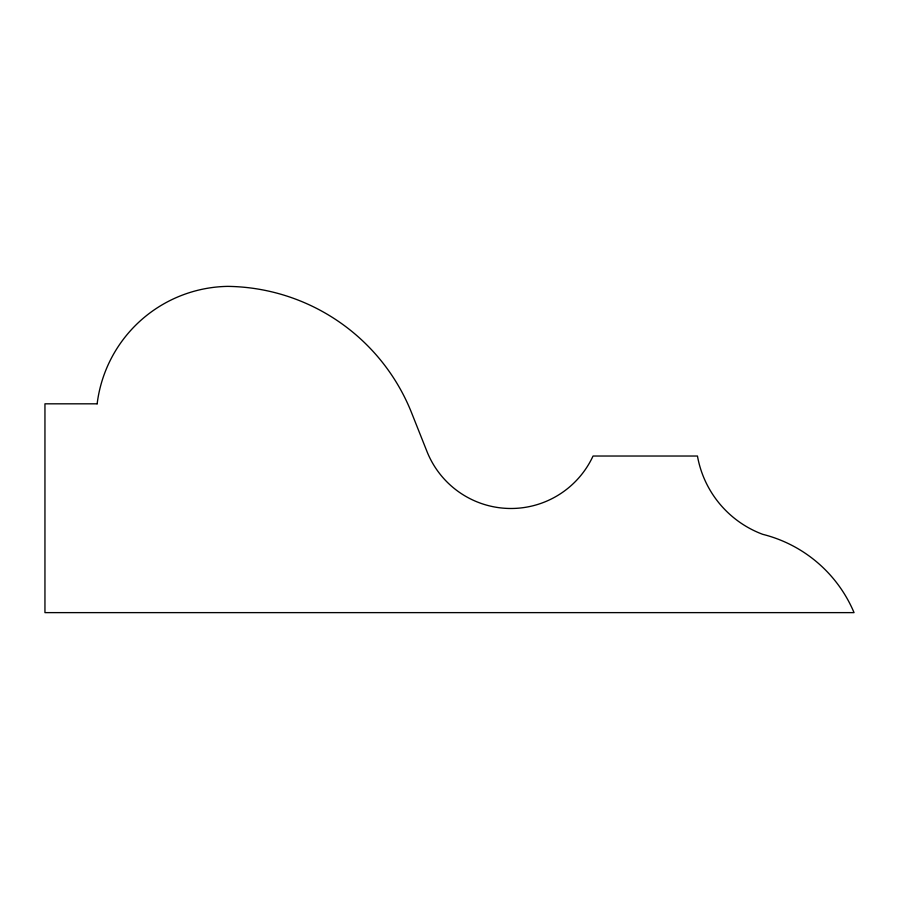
<?xml version="1.0" encoding="UTF-8"?>
<svg xmlns="http://www.w3.org/2000/svg" width="899" height="899" viewBox="0 0 899 899"><rect width="100%" height="100%" fill="white"/><g stroke="black" fill="none" stroke-linecap="round" stroke-linejoin="round"><path stroke-width="1.35" d="M97.148 403.82L44.95 403.82L44.95 612.624L854.05 612.624A134.513 134.513 0 0 0 762.7 534.321A102.722 102.722 0 0 1 697.455 456.029L593.048 456.029A90.417 90.417 0 0 1 426.969 451.489L411.607 412.843A200.623 200.623 0 0 0 227.649 286.376A133.827 133.827 0 0 0 97.148 403.82"/></g></svg>
